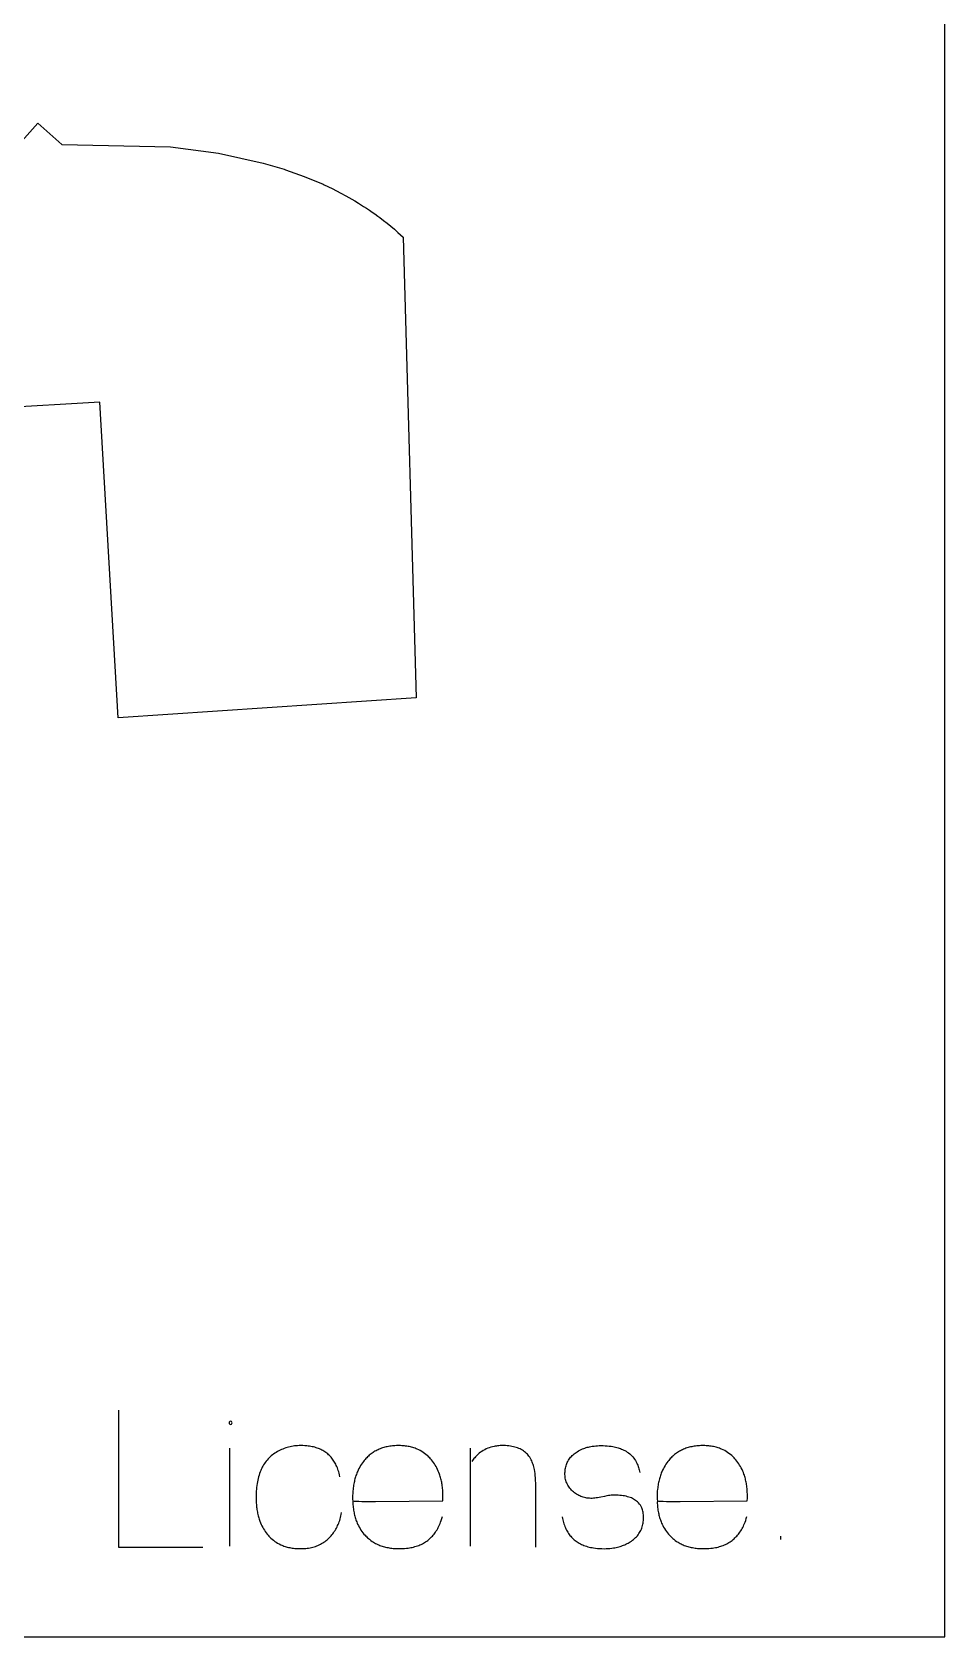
# Model space of a CAD drawing. Extents: x -180 to 180, y -173 to 173.
# Drawn here: x 159.79 to 179.91, y -173 to -137.61 of the extents above; entities that cross this region are included whole.
import ezdxf

# ---------------------------------------------------------------- set-up
doc = ezdxf.new("R2010")
doc.units = 0
doc.header["$MEASUREMENT"] = 0
doc.layers.get('0').update_dxf_attribs({"linetype": 'CONTINUOUS'})

msp = doc.modelspace()

# ---------------------------------------------------------------- linework, layer by layer
for p, q in [((179.908, -173), (179.908, -31.283)), ((159.446, -140.151), (159.916, -139.622)), ((159.916, -139.622), (160.444, -140.092)), ((160.444, -140.092), (162.841, -140.146)), ((162.841, -140.146), (163.903, -140.286)), ((163.903, -140.286), (164.887, -140.503)), ((164.887, -140.503), (165.346, -140.639)), ((165.346, -140.639), (165.377, -140.65)), ((165.377, -140.65), (165.791, -140.798)), ((165.791, -140.798), (166.203, -140.971)), ((166.203, -140.971), (166.229, -140.983)), ((166.229, -140.983), (166.405, -141.066)), ((166.405, -141.066), (166.596, -141.164)), ((166.596, -141.164), (166.705, -141.222)), ((166.705, -141.222), (166.838, -141.298)), ((166.838, -141.298), (166.903, -141.336)), ((166.903, -141.336), (166.985, -141.386)), ((166.985, -141.386), (167.098, -141.457)), ((167.098, -141.457), (167.161, -141.499)), ((167.161, -141.499), (167.229, -141.544)), ((167.229, -141.544), (167.288, -141.584)), ((167.288, -141.584), (167.346, -141.625)), ((167.346, -141.625), (167.411, -141.673)), ((167.411, -141.673), (167.453, -141.704)), ((167.453, -141.704), (167.536, -141.767)), ((167.536, -141.767), (167.617, -141.831)), ((167.617, -141.831), (167.697, -141.896)), ((167.697, -141.896), (167.775, -141.962)), ((167.775, -141.962), (167.853, -142.03)), ((167.853, -142.03), (167.966, -142.133)), ((167.966, -142.133), (168.258, -152.294)), ((161.281, -145.772), (146.938, -146.61)), ((161.69, -152.732), (161.281, -145.772)), ((168.258, -152.294), (161.69, -152.732)), ((161.692, -168), (161.692, -171.018)), ((164.155, -168.246), (164.131, -168.265)), ((164.131, -168.265), (164.131, -168.295)), ((164.131, -168.295), (164.155, -168.314)), ((164.184, -168.253), (164.155, -168.246)), ((164.155, -168.314), (164.184, -168.307)), ((164.198, -168.28), (164.184, -168.253)), ((164.184, -168.307), (164.198, -168.28)), ((165.609, -168.786), (165.576, -168.79)), ((165.643, -168.784), (165.609, -168.786)), ((165.678, -168.782), (165.643, -168.784)), ((165.712, -168.782), (165.678, -168.782)), ((165.757, -168.782), (165.712, -168.782)), ((165.801, -168.785), (165.757, -168.782)), ((165.844, -168.788), (165.801, -168.785)), ((165.875, -168.791), (165.844, -168.788)), ((167.731, -168.788), (167.702, -168.792)), ((167.76, -168.786), (167.731, -168.788)), ((167.789, -168.784), (167.76, -168.786)), ((167.819, -168.783), (167.789, -168.784)), ((167.849, -168.782), (167.819, -168.783)), ((167.879, -168.782), (167.849, -168.782)), ((167.909, -168.783), (167.879, -168.782)), ((167.938, -168.784), (167.909, -168.783)), ((167.966, -168.786), (167.938, -168.784)), ((167.995, -168.788), (167.966, -168.786)), ((168.022, -168.792), (167.995, -168.788)), ((170.051, -168.787), (170.025, -168.791)), ((170.078, -168.785), (170.051, -168.787)), ((170.105, -168.783), (170.078, -168.785)), ((170.132, -168.782), (170.105, -168.783)), ((170.159, -168.782), (170.132, -168.782)), ((170.185, -168.782), (170.159, -168.782)), ((170.224, -168.783), (170.185, -168.782)), ((170.261, -168.786), (170.224, -168.783)), ((170.297, -168.789), (170.261, -168.786)), ((170.332, -168.794), (170.297, -168.789)), ((172.175, -168.791), (172.212, -168.787)), ((172.212, -168.787), (172.251, -168.784)), ((172.251, -168.784), (172.29, -168.782)), ((172.29, -168.782), (172.33, -168.782)), ((172.33, -168.782), (172.377, -168.782)), ((172.377, -168.782), (172.422, -168.784)), ((172.422, -168.784), (172.466, -168.787)), ((172.466, -168.787), (172.509, -168.791)), ((174.44, -168.788), (174.411, -168.792)), ((174.469, -168.786), (174.44, -168.788)), ((174.498, -168.784), (174.469, -168.786)), ((174.528, -168.783), (174.498, -168.784)), ((174.558, -168.782), (174.528, -168.783)), ((174.588, -168.782), (174.558, -168.782)), ((174.618, -168.783), (174.588, -168.782)), ((174.647, -168.784), (174.618, -168.783)), ((174.675, -168.786), (174.647, -168.784)), ((174.704, -168.788), (174.675, -168.786)), ((174.731, -168.792), (174.704, -168.788)), ((164.152, -171), (164.152, -168.839)), ((164.949, -169.125), (164.929, -169.152)), ((164.97, -169.1), (164.949, -169.125)), ((164.991, -169.076), (164.97, -169.1)), ((165.014, -169.052), (164.991, -169.076)), ((165.037, -169.03), (165.014, -169.052)), ((165.061, -169.008), (165.037, -169.03)), ((165.086, -168.988), (165.061, -169.008)), ((165.112, -168.968), (165.086, -168.988)), ((165.139, -168.949), (165.112, -168.968)), ((165.167, -168.932), (165.139, -168.949)), ((165.196, -168.915), (165.167, -168.932)), ((165.226, -168.899), (165.196, -168.915)), ((165.256, -168.884), (165.226, -168.899)), ((165.287, -168.87), (165.256, -168.884)), ((165.317, -168.857), (165.287, -168.87)), ((165.349, -168.845), (165.317, -168.857)), ((165.38, -168.834), (165.349, -168.845)), ((165.412, -168.824), (165.38, -168.834)), ((165.444, -168.815), (165.412, -168.824)), ((165.476, -168.807), (165.444, -168.815)), ((165.509, -168.801), (165.476, -168.807)), ((165.542, -168.795), (165.509, -168.801)), ((165.576, -168.79), (165.542, -168.795)), ((165.906, -168.795), (165.875, -168.791)), ((165.936, -168.8), (165.906, -168.795)), ((165.965, -168.806), (165.936, -168.8)), ((165.994, -168.812), (165.965, -168.806)), ((166.022, -168.82), (165.994, -168.812)), ((166.049, -168.828), (166.022, -168.82)), ((166.076, -168.836), (166.049, -168.828)), ((166.102, -168.846), (166.076, -168.836)), ((166.127, -168.856), (166.102, -168.846)), ((166.152, -168.867), (166.127, -168.856)), ((166.176, -168.879), (166.152, -168.867)), ((166.199, -168.891), (166.176, -168.879)), ((166.222, -168.904), (166.199, -168.891)), ((166.244, -168.918), (166.222, -168.904)), ((166.266, -168.933), (166.244, -168.918)), ((166.286, -168.949), (166.266, -168.933)), ((166.306, -168.965), (166.286, -168.949)), ((166.326, -168.982), (166.306, -168.965)), ((166.345, -169), (166.326, -168.982)), ((166.363, -169.018), (166.345, -169)), ((166.38, -169.037), (166.363, -169.018)), ((166.397, -169.057), (166.38, -169.037)), ((166.413, -169.078), (166.397, -169.057)), ((166.429, -169.1), (166.413, -169.078)), ((166.444, -169.122), (166.429, -169.1)), ((166.458, -169.145), (166.444, -169.122)), ((167.096, -169.129), (167.073, -169.159)), ((167.112, -169.109), (167.096, -169.129)), ((167.129, -169.089), (167.112, -169.109)), ((167.147, -169.069), (167.129, -169.089)), ((167.165, -169.05), (167.147, -169.069)), ((167.184, -169.031), (167.165, -169.05)), ((167.203, -169.013), (167.184, -169.031)), ((167.222, -168.996), (167.203, -169.013)), ((167.242, -168.98), (167.222, -168.996)), ((167.263, -168.964), (167.242, -168.98)), ((167.283, -168.949), (167.263, -168.964)), ((167.305, -168.934), (167.283, -168.949)), ((167.326, -168.92), (167.305, -168.934)), ((167.348, -168.907), (167.326, -168.92)), ((167.371, -168.895), (167.348, -168.907)), ((167.394, -168.883), (167.371, -168.895)), ((167.417, -168.872), (167.394, -168.883)), ((167.441, -168.861), (167.417, -168.872)), ((167.465, -168.851), (167.441, -168.861)), ((167.49, -168.842), (167.465, -168.851)), ((167.515, -168.833), (167.49, -168.842)), ((167.54, -168.825), (167.515, -168.833)), ((167.566, -168.818), (167.54, -168.825)), ((167.593, -168.812), (167.566, -168.818)), ((167.619, -168.806), (167.593, -168.812)), ((167.647, -168.8), (167.619, -168.806)), ((167.674, -168.796), (167.647, -168.8)), ((167.702, -168.792), (167.674, -168.796)), ((168.05, -168.795), (168.022, -168.792)), ((168.077, -168.8), (168.05, -168.795)), ((168.103, -168.805), (168.077, -168.8)), ((168.129, -168.811), (168.103, -168.805)), ((168.155, -168.817), (168.129, -168.811)), ((168.18, -168.824), (168.155, -168.817)), ((168.205, -168.832), (168.18, -168.824)), ((168.23, -168.841), (168.205, -168.832)), ((168.254, -168.85), (168.23, -168.841)), ((168.277, -168.859), (168.254, -168.85)), ((168.312, -168.875), (168.277, -168.859)), ((168.346, -168.892), (168.312, -168.875)), ((168.379, -168.911), (168.346, -168.892)), ((168.41, -168.931), (168.379, -168.911)), ((168.441, -168.953), (168.41, -168.931)), ((168.471, -168.975), (168.441, -168.953)), ((168.5, -169), (168.471, -168.975)), ((168.519, -169.017), (168.5, -169)), ((168.537, -169.035), (168.519, -169.017)), ((168.555, -169.053), (168.537, -169.035)), ((168.573, -169.072), (168.555, -169.053)), ((168.59, -169.092), (168.573, -169.072)), ((168.614, -169.122), (168.59, -169.092)), ((168.636, -169.151), (168.614, -169.122)), ((169.455, -171), (169.454, -168.839)), ((169.497, -169.109), (169.481, -169.131)), ((169.512, -169.088), (169.497, -169.109)), ((169.529, -169.068), (169.512, -169.088)), ((169.545, -169.048), (169.529, -169.068)), ((169.563, -169.029), (169.545, -169.048)), ((169.589, -169.002), (169.563, -169.029)), ((169.616, -168.976), (169.589, -169.002)), ((169.644, -168.952), (169.616, -168.976)), ((169.673, -168.93), (169.644, -168.952)), ((169.703, -168.909), (169.673, -168.93)), ((169.734, -168.89), (169.703, -168.909)), ((169.766, -168.872), (169.734, -168.89)), ((169.798, -168.856), (169.766, -168.872)), ((169.832, -168.841), (169.798, -168.856)), ((169.866, -168.828), (169.832, -168.841)), ((169.902, -168.817), (169.866, -168.828)), ((169.938, -168.807), (169.902, -168.817)), ((169.975, -168.799), (169.938, -168.807)), ((170, -168.794), (169.975, -168.799)), ((170.025, -168.791), (170, -168.794)), ((170.365, -168.799), (170.332, -168.794)), ((170.398, -168.806), (170.365, -168.799)), ((170.43, -168.813), (170.398, -168.806)), ((170.46, -168.822), (170.43, -168.813)), ((170.49, -168.832), (170.46, -168.822)), ((170.518, -168.843), (170.49, -168.832)), ((170.545, -168.855), (170.518, -168.843)), ((170.571, -168.868), (170.545, -168.855)), ((170.6, -168.885), (170.571, -168.868)), ((170.624, -168.9), (170.6, -168.885)), ((170.646, -168.917), (170.624, -168.9)), ((170.668, -168.934), (170.646, -168.917)), ((170.688, -168.953), (170.668, -168.934)), ((170.707, -168.973), (170.688, -168.953)), ((170.725, -168.994), (170.707, -168.973)), ((170.742, -169.016), (170.725, -168.994)), ((170.759, -169.04), (170.742, -169.016)), ((170.776, -169.067), (170.759, -169.04)), ((170.791, -169.096), (170.776, -169.067)), ((170.802, -169.12), (170.791, -169.096)), ((170.812, -169.144), (170.802, -169.12)), ((171.587, -169.153), (171.598, -169.13)), ((171.598, -169.13), (171.615, -169.101)), ((171.615, -169.101), (171.629, -169.08)), ((171.629, -169.08), (171.644, -169.059)), ((171.644, -169.059), (171.66, -169.039)), ((171.66, -169.039), (171.678, -169.019)), ((171.678, -169.019), (171.696, -169.001)), ((171.696, -169.001), (171.715, -168.982)), ((171.715, -168.982), (171.736, -168.965)), ((171.736, -168.965), (171.758, -168.948)), ((171.758, -168.948), (171.781, -168.931)), ((171.781, -168.931), (171.802, -168.917)), ((171.802, -168.917), (171.83, -168.9)), ((171.83, -168.9), (171.859, -168.885)), ((171.859, -168.885), (171.889, -168.87)), ((171.889, -168.87), (171.92, -168.856)), ((171.92, -168.856), (171.951, -168.844)), ((171.951, -168.844), (171.975, -168.835)), ((171.975, -168.835), (171.999, -168.827)), ((171.999, -168.827), (172.024, -168.82)), ((172.024, -168.82), (172.05, -168.814)), ((172.05, -168.814), (172.076, -168.808)), ((172.076, -168.808), (172.102, -168.802)), ((172.102, -168.802), (172.138, -168.796)), ((172.138, -168.796), (172.175, -168.791)), ((172.509, -168.791), (172.55, -168.797)), ((172.55, -168.797), (172.591, -168.803)), ((172.591, -168.803), (172.62, -168.809)), ((172.62, -168.809), (172.649, -168.815)), ((172.649, -168.815), (172.676, -168.822)), ((172.676, -168.822), (172.704, -168.83)), ((172.704, -168.83), (172.73, -168.838)), ((172.73, -168.838), (172.756, -168.848)), ((172.756, -168.848), (172.781, -168.857)), ((172.781, -168.857), (172.805, -168.868)), ((172.805, -168.868), (172.829, -168.879)), ((172.829, -168.879), (172.852, -168.89)), ((172.852, -168.89), (172.881, -168.907)), ((172.881, -168.907), (172.909, -168.925)), ((172.909, -168.925), (172.936, -168.944)), ((172.936, -168.944), (172.961, -168.964)), ((172.961, -168.964), (172.985, -168.986)), ((172.985, -168.986), (173.008, -169.008)), ((173.008, -169.008), (173.03, -169.032)), ((173.03, -169.032), (173.05, -169.057)), ((173.05, -169.057), (173.069, -169.084)), ((173.069, -169.084), (173.087, -169.111)), ((173.087, -169.111), (173.104, -169.14)), ((173.104, -169.14), (173.119, -169.169)), ((173.805, -169.129), (173.783, -169.159)), ((173.821, -169.109), (173.805, -169.129)), ((173.838, -169.089), (173.821, -169.109)), ((173.856, -169.069), (173.838, -169.089)), ((173.874, -169.05), (173.856, -169.069)), ((173.893, -169.031), (173.874, -169.05)), ((173.912, -169.013), (173.893, -169.031)), ((173.932, -168.996), (173.912, -169.013)), ((173.951, -168.98), (173.932, -168.996)), ((173.972, -168.964), (173.951, -168.98)), ((173.993, -168.949), (173.972, -168.964)), ((174.014, -168.934), (173.993, -168.949)), ((174.035, -168.92), (174.014, -168.934)), ((174.057, -168.907), (174.035, -168.92)), ((174.08, -168.895), (174.057, -168.907)), ((174.103, -168.883), (174.08, -168.895)), ((174.126, -168.872), (174.103, -168.883)), ((174.15, -168.861), (174.126, -168.872)), ((174.174, -168.851), (174.15, -168.861)), ((174.199, -168.842), (174.174, -168.851)), ((174.224, -168.833), (174.199, -168.842)), ((174.249, -168.825), (174.224, -168.833)), ((174.275, -168.818), (174.249, -168.825)), ((174.302, -168.812), (174.275, -168.818)), ((174.328, -168.806), (174.302, -168.812)), ((174.356, -168.8), (174.328, -168.806)), ((174.383, -168.796), (174.356, -168.8)), ((174.411, -168.792), (174.383, -168.796)), ((174.759, -168.795), (174.731, -168.792)), ((174.786, -168.8), (174.759, -168.795)), ((174.812, -168.805), (174.786, -168.8)), ((174.838, -168.811), (174.812, -168.805)), ((174.864, -168.817), (174.838, -168.811)), ((174.889, -168.824), (174.864, -168.817)), ((174.914, -168.832), (174.889, -168.824)), ((174.939, -168.841), (174.914, -168.832)), ((174.963, -168.85), (174.939, -168.841)), ((174.986, -168.859), (174.963, -168.85)), ((175.021, -168.875), (174.986, -168.859)), ((175.055, -168.892), (175.021, -168.875)), ((175.088, -168.911), (175.055, -168.892)), ((175.119, -168.931), (175.088, -168.911)), ((175.15, -168.953), (175.119, -168.931)), ((175.18, -168.975), (175.15, -168.953)), ((175.209, -169), (175.18, -168.975)), ((175.228, -169.017), (175.209, -169)), ((175.247, -169.035), (175.228, -169.017)), ((175.265, -169.053), (175.247, -169.035)), ((175.282, -169.072), (175.265, -169.053)), ((175.299, -169.092), (175.282, -169.072)), ((175.323, -169.122), (175.299, -169.092)), ((175.345, -169.151), (175.323, -169.122)), ((164.783, -169.468), (164.774, -169.505)), ((164.794, -169.432), (164.783, -169.468)), ((164.805, -169.397), (164.794, -169.432)), ((164.818, -169.363), (164.805, -169.397)), ((164.831, -169.33), (164.818, -169.363)), ((164.841, -169.306), (164.831, -169.33)), ((164.852, -169.282), (164.841, -169.306)), ((164.864, -169.259), (164.852, -169.282)), ((164.876, -169.236), (164.864, -169.259)), ((164.893, -169.207), (164.876, -169.236)), ((164.911, -169.179), (164.893, -169.207)), ((164.929, -169.152), (164.911, -169.179)), ((166.471, -169.169), (166.458, -169.145)), ((166.484, -169.193), (166.471, -169.169)), ((166.496, -169.219), (166.484, -169.193)), ((166.508, -169.245), (166.496, -169.219)), ((166.519, -169.272), (166.508, -169.245)), ((166.529, -169.299), (166.519, -169.272)), ((166.539, -169.328), (166.529, -169.299)), ((166.548, -169.357), (166.539, -169.328)), ((166.556, -169.387), (166.548, -169.357)), ((166.566, -169.428), (166.556, -169.387)), ((166.575, -169.47), (166.566, -169.428)), ((166.913, -169.492), (166.906, -169.518)), ((166.921, -169.467), (166.913, -169.492)), ((166.929, -169.442), (166.921, -169.467)), ((166.938, -169.417), (166.929, -169.442)), ((166.947, -169.393), (166.938, -169.417)), ((166.957, -169.368), (166.947, -169.393)), ((166.967, -169.345), (166.957, -169.368)), ((166.978, -169.322), (166.967, -169.345)), ((166.995, -169.287), (166.978, -169.322)), ((167.013, -169.254), (166.995, -169.287)), ((167.032, -169.222), (167.013, -169.254)), ((167.052, -169.19), (167.032, -169.222)), ((167.073, -169.159), (167.052, -169.19)), ((168.657, -169.181), (168.636, -169.151)), ((168.676, -169.211), (168.657, -169.181)), ((168.695, -169.243), (168.676, -169.211)), ((168.712, -169.275), (168.695, -169.243)), ((168.728, -169.308), (168.712, -169.275)), ((168.744, -169.342), (168.728, -169.308)), ((168.758, -169.377), (168.744, -169.342)), ((168.771, -169.412), (168.758, -169.377)), ((168.779, -169.436), (168.771, -169.412)), ((168.787, -169.461), (168.779, -169.436)), ((168.794, -169.486), (168.787, -169.461)), ((168.801, -169.511), (168.794, -169.486)), ((170.822, -169.169), (170.812, -169.144)), ((170.831, -169.195), (170.822, -169.169)), ((170.839, -169.223), (170.831, -169.195)), ((170.847, -169.251), (170.839, -169.223)), ((170.854, -169.28), (170.847, -169.251)), ((170.861, -169.311), (170.854, -169.28)), ((170.868, -169.353), (170.861, -169.311)), ((170.875, -169.397), (170.868, -169.353)), ((170.88, -169.443), (170.875, -169.397)), ((170.885, -169.491), (170.88, -169.443)), ((170.888, -169.541), (170.885, -169.491)), ((171.535, -169.385), (171.536, -169.357)), ((171.535, -169.419), (171.535, -169.385)), ((171.536, -169.447), (171.535, -169.419)), ((171.536, -169.357), (171.538, -169.329)), ((171.539, -169.474), (171.536, -169.447)), ((171.538, -169.329), (171.542, -169.302)), ((171.543, -169.501), (171.539, -169.474)), ((171.542, -169.302), (171.547, -169.276)), ((171.547, -169.276), (171.552, -169.25)), ((171.552, -169.25), (171.559, -169.225)), ((171.559, -169.225), (171.567, -169.2)), ((171.567, -169.2), (171.576, -169.176)), ((171.576, -169.176), (171.587, -169.153)), ((173.119, -169.169), (173.129, -169.192)), ((173.129, -169.192), (173.139, -169.216)), ((173.139, -169.216), (173.148, -169.241)), ((173.148, -169.241), (173.157, -169.266)), ((173.157, -169.266), (173.164, -169.292)), ((173.164, -169.292), (173.171, -169.318)), ((173.171, -169.318), (173.178, -169.345)), ((173.178, -169.345), (173.183, -169.373)), ((173.623, -169.492), (173.615, -169.518)), ((173.63, -169.467), (173.623, -169.492)), ((173.639, -169.442), (173.63, -169.467)), ((173.647, -169.417), (173.639, -169.442)), ((173.657, -169.393), (173.647, -169.417)), ((173.666, -169.368), (173.657, -169.393)), ((173.676, -169.345), (173.666, -169.368)), ((173.687, -169.322), (173.676, -169.345)), ((173.704, -169.287), (173.687, -169.322)), ((173.722, -169.254), (173.704, -169.287)), ((173.741, -169.222), (173.722, -169.254)), ((173.761, -169.19), (173.741, -169.222)), ((173.783, -169.159), (173.761, -169.19)), ((175.366, -169.181), (175.345, -169.151)), ((175.385, -169.211), (175.366, -169.181)), ((175.404, -169.243), (175.385, -169.211)), ((175.421, -169.275), (175.404, -169.243)), ((175.437, -169.308), (175.421, -169.275)), ((175.453, -169.342), (175.437, -169.308)), ((175.467, -169.377), (175.453, -169.342)), ((175.48, -169.412), (175.467, -169.377)), ((175.488, -169.436), (175.48, -169.412)), ((175.496, -169.461), (175.488, -169.436)), ((175.503, -169.486), (175.496, -169.461)), ((175.51, -169.511), (175.503, -169.486)), ((164.73, -169.834), (164.728, -169.88)), ((164.732, -169.79), (164.73, -169.834)), ((164.735, -169.746), (164.732, -169.79)), ((164.739, -169.704), (164.735, -169.746)), ((164.744, -169.662), (164.739, -169.704)), ((164.75, -169.621), (164.744, -169.662)), ((164.757, -169.581), (164.75, -169.621)), ((164.765, -169.543), (164.757, -169.581)), ((164.774, -169.505), (164.765, -169.543)), ((166.857, -169.844), (166.856, -169.874)), ((166.859, -169.813), (166.857, -169.844)), ((166.861, -169.783), (166.859, -169.813)), ((166.865, -169.739), (166.861, -169.783)), ((166.869, -169.71), (166.865, -169.739)), ((166.873, -169.682), (166.869, -169.71)), ((166.877, -169.654), (166.873, -169.682)), ((166.882, -169.626), (166.877, -169.654)), ((166.887, -169.598), (166.882, -169.626)), ((166.893, -169.571), (166.887, -169.598)), ((166.899, -169.545), (166.893, -169.571)), ((166.906, -169.518), (166.899, -169.545)), ((168.807, -169.537), (168.801, -169.511)), ((168.813, -169.563), (168.807, -169.537)), ((168.819, -169.589), (168.813, -169.563)), ((168.824, -169.616), (168.819, -169.589)), ((168.828, -169.643), (168.824, -169.616)), ((168.832, -169.67), (168.828, -169.643)), ((168.835, -169.698), (168.832, -169.67)), ((168.839, -169.726), (168.835, -169.698)), ((168.841, -169.755), (168.839, -169.726)), ((168.843, -169.784), (168.841, -169.755)), ((168.845, -169.813), (168.843, -169.784)), ((168.846, -169.842), (168.845, -169.813)), ((168.847, -169.872), (168.846, -169.842)), ((170.889, -169.567), (170.888, -169.541)), ((170.89, -169.593), (170.889, -169.567)), ((170.891, -169.619), (170.89, -169.593)), ((170.891, -169.646), (170.891, -169.619)), ((170.892, -171.018), (170.891, -169.646)), ((171.549, -169.528), (171.543, -169.501)), ((171.556, -169.554), (171.549, -169.528)), ((171.564, -169.579), (171.556, -169.554)), ((171.574, -169.604), (171.564, -169.579)), ((171.585, -169.628), (171.574, -169.604)), ((171.598, -169.652), (171.585, -169.628)), ((171.612, -169.675), (171.598, -169.652)), ((171.627, -169.698), (171.612, -169.675)), ((171.644, -169.72), (171.627, -169.698)), ((171.662, -169.742), (171.644, -169.72)), ((171.681, -169.762), (171.662, -169.742)), ((171.702, -169.783), (171.681, -169.762)), ((171.724, -169.802), (171.702, -169.783)), ((171.746, -169.82), (171.724, -169.802)), ((171.768, -169.837), (171.746, -169.82)), ((171.791, -169.852), (171.768, -169.837)), ((173.566, -169.844), (173.565, -169.874)), ((173.568, -169.813), (173.566, -169.844)), ((173.57, -169.783), (173.568, -169.813)), ((173.575, -169.739), (173.57, -169.783)), ((173.578, -169.71), (173.575, -169.739)), ((173.582, -169.682), (173.578, -169.71)), ((173.586, -169.654), (173.582, -169.682)), ((173.591, -169.626), (173.586, -169.654)), ((173.596, -169.598), (173.591, -169.626)), ((173.602, -169.571), (173.596, -169.598)), ((173.609, -169.545), (173.602, -169.571)), ((173.615, -169.518), (173.609, -169.545)), ((175.516, -169.537), (175.51, -169.511)), ((175.522, -169.563), (175.516, -169.537)), ((175.528, -169.589), (175.522, -169.563)), ((175.533, -169.616), (175.528, -169.589)), ((175.537, -169.643), (175.533, -169.616)), ((175.541, -169.67), (175.537, -169.643)), ((175.545, -169.698), (175.541, -169.67)), ((175.548, -169.726), (175.545, -169.698)), ((175.55, -169.755), (175.548, -169.726)), ((175.552, -169.784), (175.55, -169.755)), ((175.554, -169.813), (175.552, -169.784)), ((175.555, -169.842), (175.554, -169.813)), ((175.556, -169.872), (175.555, -169.842)), ((164.728, -169.88), (164.728, -169.926)), ((164.728, -169.926), (164.728, -169.958)), ((164.728, -169.958), (164.729, -169.988)), ((164.729, -169.988), (164.73, -170.019)), ((164.73, -170.019), (164.732, -170.049)), ((164.732, -170.049), (164.734, -170.078)), ((164.734, -170.078), (164.736, -170.107)), ((164.736, -170.107), (164.739, -170.136)), ((164.739, -170.136), (164.743, -170.165)), ((164.743, -170.165), (164.747, -170.193)), ((164.747, -170.193), (164.751, -170.22)), ((166.856, -169.874), (166.855, -169.905)), ((166.855, -169.905), (166.855, -169.937)), ((166.855, -169.937), (166.855, -169.968)), ((166.855, -169.968), (166.861, -170)), ((166.861, -170), (166.857, -170.03)), ((166.857, -170.03), (166.859, -170.06)), ((166.859, -170.06), (166.862, -170.09)), ((166.861, -170), (166.887, -170.005)), ((166.862, -170.09), (166.864, -170.12)), ((166.864, -170.12), (166.868, -170.149)), ((166.868, -170.149), (166.871, -170.177)), ((166.871, -170.177), (166.876, -170.206)), ((166.887, -170.005), (166.913, -170.007)), ((166.913, -170.007), (166.989, -170.01)), ((166.989, -170.01), (167.06, -170.011)), ((167.06, -170.011), (167.362, -170.013)), ((167.362, -170.013), (168.845, -170)), ((168.845, -170), (168.846, -169.943)), ((168.846, -169.943), (168.847, -169.903)), ((168.847, -169.903), (168.847, -169.872)), ((171.815, -169.867), (171.791, -169.852)), ((171.838, -169.88), (171.815, -169.867)), ((171.863, -169.892), (171.838, -169.88)), ((171.888, -169.902), (171.863, -169.892)), ((171.913, -169.912), (171.888, -169.902)), ((171.939, -169.92), (171.913, -169.912)), ((171.965, -169.927), (171.939, -169.92)), ((171.992, -169.933), (171.965, -169.927)), ((172.019, -169.938), (171.992, -169.933)), ((172.047, -169.942), (172.019, -169.938)), ((172.075, -169.944), (172.047, -169.942)), ((172.104, -169.945), (172.075, -169.944)), ((172.135, -169.945), (172.104, -169.945)), ((172.166, -169.943), (172.135, -169.945)), ((172.193, -169.94), (172.166, -169.943)), ((172.223, -169.936), (172.193, -169.94)), ((172.255, -169.931), (172.223, -169.936)), ((172.289, -169.925), (172.255, -169.931)), ((172.326, -169.918), (172.289, -169.925)), ((172.405, -169.901), (172.326, -169.918)), ((172.459, -169.89), (172.405, -169.901)), ((172.492, -169.884), (172.459, -169.89)), ((172.523, -169.88), (172.492, -169.884)), ((172.551, -169.876), (172.523, -169.88)), ((172.577, -169.874), (172.551, -169.876)), ((172.605, -169.873), (172.577, -169.874)), ((172.631, -169.873), (172.605, -169.873)), ((172.671, -169.874), (172.631, -169.873)), ((172.709, -169.876), (172.671, -169.874)), ((172.747, -169.879), (172.709, -169.876)), ((172.782, -169.883), (172.747, -169.879)), ((172.817, -169.887), (172.782, -169.883)), ((172.85, -169.893), (172.817, -169.887)), ((172.883, -169.9), (172.85, -169.893)), ((172.913, -169.908), (172.883, -169.9)), ((172.943, -169.916), (172.913, -169.908)), ((172.971, -169.926), (172.943, -169.916)), ((172.998, -169.937), (172.971, -169.926)), ((173.024, -169.948), (172.998, -169.937)), ((173.048, -169.961), (173.024, -169.948)), ((173.071, -169.974), (173.048, -169.961)), ((173.093, -169.989), (173.071, -169.974)), ((173.114, -170.004), (173.093, -169.989)), ((173.137, -170.025), (173.114, -170.004)), ((173.159, -170.047), (173.137, -170.025)), ((173.179, -170.071), (173.159, -170.047)), ((173.197, -170.096), (173.179, -170.071)), ((173.213, -170.123), (173.197, -170.096)), ((173.227, -170.151), (173.213, -170.123)), ((173.236, -170.175), (173.227, -170.151)), ((173.245, -170.199), (173.236, -170.175)), ((173.252, -170.225), (173.245, -170.199)), ((173.565, -169.905), (173.564, -169.937)), ((173.564, -169.937), (173.565, -169.968)), ((173.565, -169.874), (173.565, -169.905)), ((173.565, -169.968), (173.571, -170)), ((173.571, -170), (173.567, -170.03)), ((173.567, -170.03), (173.568, -170.06)), ((173.568, -170.06), (173.571, -170.09)), ((173.571, -170), (173.596, -170.005)), ((173.571, -170.09), (173.573, -170.12)), ((173.573, -170.12), (173.577, -170.149)), ((173.577, -170.149), (173.58, -170.177)), ((173.58, -170.177), (173.585, -170.206)), ((173.596, -170.005), (173.622, -170.007)), ((173.622, -170.007), (173.698, -170.01)), ((173.698, -170.01), (173.769, -170.011)), ((173.769, -170.011), (174.072, -170.013)), ((174.072, -170.013), (175.554, -170)), ((175.554, -170), (175.556, -169.943)), ((175.556, -169.903), (175.556, -169.872)), ((175.556, -169.943), (175.556, -169.903)), ((164.751, -170.22), (164.756, -170.247)), ((164.756, -170.247), (164.761, -170.274)), ((164.761, -170.274), (164.767, -170.301)), ((164.767, -170.301), (164.774, -170.327)), ((164.774, -170.327), (164.78, -170.352)), ((164.78, -170.352), (164.787, -170.377)), ((164.787, -170.377), (164.795, -170.402)), ((164.795, -170.402), (164.803, -170.427)), ((164.803, -170.427), (164.812, -170.451)), ((164.812, -170.451), (164.826, -170.486)), ((164.826, -170.486), (164.84, -170.52)), ((164.84, -170.52), (164.856, -170.554)), ((164.856, -170.554), (164.873, -170.587)), ((166.512, -170.575), (166.525, -170.547)), ((166.525, -170.547), (166.538, -170.519)), ((166.538, -170.519), (166.549, -170.49)), ((166.549, -170.49), (166.56, -170.46)), ((166.56, -170.46), (166.57, -170.43)), ((166.57, -170.43), (166.579, -170.399)), ((166.579, -170.399), (166.587, -170.367)), ((166.587, -170.367), (166.595, -170.334)), ((166.595, -170.334), (166.602, -170.301)), ((166.602, -170.301), (166.609, -170.256)), ((166.876, -170.206), (166.88, -170.233)), ((166.88, -170.233), (166.886, -170.261)), ((166.886, -170.261), (166.892, -170.288)), ((166.892, -170.288), (166.898, -170.314)), ((166.898, -170.314), (166.905, -170.341)), ((166.905, -170.341), (166.912, -170.366)), ((166.912, -170.366), (166.92, -170.392)), ((166.92, -170.392), (166.928, -170.417)), ((166.928, -170.417), (166.937, -170.441)), ((166.937, -170.441), (166.946, -170.465)), ((166.946, -170.465), (166.956, -170.489)), ((166.956, -170.489), (166.966, -170.512)), ((166.966, -170.512), (166.983, -170.546)), ((166.983, -170.546), (167, -170.58)), ((168.744, -170.585), (168.757, -170.558)), ((168.757, -170.558), (168.77, -170.53)), ((168.77, -170.53), (168.783, -170.501)), ((168.783, -170.501), (168.794, -170.471)), ((168.794, -170.471), (168.809, -170.43)), ((168.809, -170.43), (168.822, -170.388)), ((168.822, -170.388), (168.835, -170.344)), ((171.473, -170.356), (171.48, -170.389)), ((171.48, -170.389), (171.487, -170.42)), ((171.487, -170.42), (171.494, -170.451)), ((171.494, -170.451), (171.503, -170.481)), ((171.503, -170.481), (171.512, -170.51)), ((171.512, -170.51), (171.522, -170.539)), ((171.522, -170.539), (171.532, -170.567)), ((173.238, -170.573), (173.246, -170.545)), ((173.246, -170.545), (173.252, -170.517)), ((173.257, -170.252), (173.252, -170.225)), ((173.252, -170.517), (173.258, -170.489)), ((173.262, -170.279), (173.257, -170.252)), ((173.258, -170.489), (173.262, -170.46)), ((173.265, -170.308), (173.262, -170.279)), ((173.262, -170.46), (173.265, -170.43)), ((173.267, -170.337), (173.265, -170.308)), ((173.265, -170.43), (173.267, -170.399)), ((173.268, -170.368), (173.267, -170.337)), ((173.267, -170.399), (173.268, -170.368)), ((173.585, -170.206), (173.59, -170.233)), ((173.59, -170.233), (173.595, -170.261)), ((173.595, -170.261), (173.601, -170.288)), ((173.601, -170.288), (173.607, -170.314)), ((173.607, -170.314), (173.614, -170.341)), ((173.614, -170.341), (173.621, -170.366)), ((173.621, -170.366), (173.629, -170.392)), ((173.629, -170.392), (173.637, -170.417)), ((173.637, -170.417), (173.646, -170.441)), ((173.646, -170.441), (173.655, -170.465)), ((173.655, -170.465), (173.665, -170.489)), ((173.665, -170.489), (173.676, -170.512)), ((173.676, -170.512), (173.692, -170.546)), ((173.692, -170.546), (173.71, -170.58)), ((175.453, -170.585), (175.466, -170.558)), ((175.466, -170.558), (175.479, -170.53)), ((175.479, -170.53), (175.492, -170.501)), ((175.492, -170.501), (175.503, -170.471)), ((175.503, -170.471), (175.518, -170.43)), ((175.518, -170.43), (175.531, -170.388)), ((175.531, -170.388), (175.544, -170.344)), ((164.873, -170.587), (164.891, -170.618)), ((164.891, -170.618), (164.91, -170.649)), ((164.91, -170.649), (164.93, -170.679)), ((164.93, -170.679), (164.951, -170.708)), ((164.951, -170.708), (164.974, -170.737)), ((164.974, -170.737), (164.991, -170.757)), ((164.991, -170.757), (165.008, -170.776)), ((165.008, -170.776), (165.025, -170.795)), ((165.025, -170.795), (165.052, -170.821)), ((165.052, -170.821), (165.08, -170.847)), ((165.08, -170.847), (165.109, -170.87)), ((165.109, -170.87), (165.139, -170.893)), ((165.139, -170.893), (165.17, -170.913)), ((166.197, -170.926), (166.222, -170.91)), ((166.222, -170.91), (166.247, -170.893)), ((166.247, -170.893), (166.27, -170.875)), ((166.27, -170.875), (166.294, -170.856)), ((166.294, -170.856), (166.317, -170.836)), ((166.317, -170.836), (166.338, -170.815)), ((166.338, -170.815), (166.359, -170.794)), ((166.359, -170.794), (166.379, -170.773)), ((166.379, -170.773), (166.399, -170.75)), ((166.399, -170.75), (166.417, -170.727)), ((166.417, -170.727), (166.435, -170.704)), ((166.435, -170.704), (166.452, -170.679)), ((166.452, -170.679), (166.468, -170.654)), ((166.468, -170.654), (166.484, -170.628)), ((166.484, -170.628), (166.499, -170.602)), ((166.499, -170.602), (166.512, -170.575)), ((167, -170.58), (167.019, -170.612)), ((167.019, -170.612), (167.039, -170.643)), ((167.039, -170.643), (167.06, -170.674)), ((167.06, -170.674), (167.082, -170.703)), ((167.082, -170.703), (167.105, -170.732)), ((167.105, -170.732), (167.131, -170.76)), ((167.131, -170.76), (167.149, -170.779)), ((167.149, -170.779), (167.167, -170.797)), ((167.167, -170.797), (167.186, -170.815)), ((167.186, -170.815), (167.205, -170.831)), ((167.205, -170.831), (167.224, -170.848)), ((167.224, -170.848), (167.254, -170.871)), ((167.254, -170.871), (167.286, -170.893)), ((167.286, -170.893), (167.318, -170.913)), ((168.441, -170.919), (168.465, -170.904)), ((168.465, -170.904), (168.488, -170.888)), ((168.488, -170.888), (168.51, -170.871)), ((168.51, -170.871), (168.532, -170.854)), ((168.532, -170.854), (168.553, -170.836)), ((168.553, -170.836), (168.573, -170.817)), ((168.573, -170.817), (168.593, -170.797)), ((168.593, -170.797), (168.612, -170.777)), ((168.612, -170.777), (168.631, -170.756)), ((168.631, -170.756), (168.649, -170.734)), ((168.649, -170.734), (168.666, -170.711)), ((168.666, -170.711), (168.683, -170.687)), ((168.683, -170.687), (168.699, -170.663)), ((168.699, -170.663), (168.715, -170.638)), ((168.715, -170.638), (168.73, -170.612)), ((168.73, -170.612), (168.744, -170.585)), ((171.532, -170.567), (171.544, -170.594)), ((171.544, -170.594), (171.556, -170.62)), ((171.556, -170.62), (171.569, -170.645)), ((171.569, -170.645), (171.582, -170.67)), ((171.582, -170.67), (171.597, -170.694)), ((171.597, -170.694), (171.612, -170.717)), ((171.612, -170.717), (171.628, -170.739)), ((171.628, -170.739), (171.644, -170.761)), ((171.644, -170.761), (171.661, -170.782)), ((171.661, -170.782), (171.68, -170.802)), ((171.68, -170.802), (171.698, -170.821)), ((171.698, -170.821), (171.718, -170.84)), ((171.718, -170.84), (171.738, -170.857)), ((171.738, -170.857), (171.759, -170.874)), ((171.759, -170.874), (171.781, -170.891)), ((171.781, -170.891), (171.803, -170.906)), ((171.803, -170.906), (171.827, -170.921)), ((172.951, -170.917), (172.974, -170.903)), ((172.974, -170.903), (172.998, -170.887)), ((172.998, -170.887), (173.023, -170.869)), ((173.023, -170.869), (173.047, -170.85)), ((173.047, -170.85), (173.069, -170.83)), ((173.069, -170.83), (173.091, -170.81)), ((173.091, -170.81), (173.111, -170.79)), ((173.111, -170.79), (173.13, -170.768)), ((173.13, -170.768), (173.148, -170.746)), ((173.148, -170.746), (173.164, -170.723)), ((173.164, -170.723), (173.18, -170.7)), ((173.18, -170.7), (173.194, -170.676)), ((173.194, -170.676), (173.206, -170.651)), ((173.206, -170.651), (173.218, -170.626)), ((173.218, -170.626), (173.229, -170.6)), ((173.229, -170.6), (173.238, -170.573)), ((173.71, -170.58), (173.728, -170.612)), ((173.728, -170.612), (173.748, -170.643)), ((173.748, -170.643), (173.769, -170.674)), ((173.769, -170.674), (173.791, -170.703)), ((173.791, -170.703), (173.815, -170.732)), ((173.815, -170.732), (173.84, -170.76)), ((173.84, -170.76), (173.858, -170.779)), ((173.858, -170.779), (173.876, -170.797)), ((173.876, -170.797), (173.895, -170.815)), ((173.895, -170.815), (173.914, -170.831)), ((173.914, -170.831), (173.933, -170.848)), ((173.933, -170.848), (173.964, -170.871)), ((173.964, -170.871), (173.995, -170.893)), ((173.995, -170.893), (174.027, -170.913)), ((175.15, -170.919), (175.174, -170.904)), ((175.174, -170.904), (175.197, -170.888)), ((175.197, -170.888), (175.219, -170.871)), ((175.219, -170.871), (175.241, -170.854)), ((175.241, -170.854), (175.262, -170.836)), ((175.262, -170.836), (175.282, -170.817)), ((175.282, -170.817), (175.302, -170.797)), ((175.302, -170.797), (175.322, -170.777)), ((175.322, -170.777), (175.34, -170.756)), ((175.34, -170.756), (175.358, -170.734)), ((175.358, -170.734), (175.375, -170.711)), ((175.375, -170.711), (175.392, -170.687)), ((175.392, -170.687), (175.408, -170.663)), ((175.408, -170.663), (175.424, -170.638)), ((175.424, -170.638), (175.439, -170.612)), ((175.439, -170.612), (175.453, -170.585)), ((176.292, -170.855), (176.294, -170.782)), ((161.692, -171.018), (163.555, -171.018)), ((165.17, -170.913), (165.203, -170.933)), ((165.203, -170.933), (165.236, -170.951)), ((165.236, -170.951), (165.27, -170.967)), ((165.27, -170.967), (165.293, -170.978)), ((165.293, -170.978), (165.317, -170.987)), ((165.317, -170.987), (165.341, -170.996)), ((165.341, -170.996), (165.365, -171.005)), ((165.365, -171.005), (165.39, -171.012)), ((165.39, -171.012), (165.416, -171.019)), ((165.416, -171.019), (165.442, -171.026)), ((165.442, -171.026), (165.468, -171.031)), ((165.468, -171.031), (165.495, -171.037)), ((165.495, -171.037), (165.522, -171.041)), ((165.522, -171.041), (165.55, -171.045)), ((165.55, -171.045), (165.578, -171.048)), ((165.578, -171.048), (165.607, -171.051)), ((165.607, -171.051), (165.636, -171.053)), ((165.636, -171.053), (165.665, -171.054)), ((165.665, -171.054), (165.695, -171.054)), ((165.695, -171.054), (165.722, -171.054)), ((165.722, -171.054), (165.756, -171.054)), ((165.756, -171.054), (165.789, -171.052)), ((165.789, -171.052), (165.822, -171.049)), ((165.822, -171.049), (165.854, -171.046)), ((165.854, -171.046), (165.886, -171.041)), ((165.886, -171.041), (165.917, -171.035)), ((165.917, -171.035), (165.947, -171.029)), ((165.947, -171.029), (165.977, -171.021)), ((165.977, -171.021), (166.007, -171.013)), ((166.007, -171.013), (166.035, -171.003)), ((166.035, -171.003), (166.064, -170.993)), ((166.064, -170.993), (166.092, -170.981)), ((166.092, -170.981), (166.119, -170.969)), ((166.119, -170.969), (166.145, -170.956)), ((166.145, -170.956), (166.172, -170.941)), ((166.172, -170.941), (166.197, -170.926)), ((167.318, -170.913), (167.34, -170.926)), ((167.34, -170.926), (167.362, -170.938)), ((167.362, -170.938), (167.385, -170.95)), ((167.385, -170.95), (167.408, -170.961)), ((167.408, -170.961), (167.432, -170.971)), ((167.432, -170.971), (167.456, -170.981)), ((167.456, -170.981), (167.48, -170.99)), ((167.48, -170.99), (167.505, -170.999)), ((167.505, -170.999), (167.531, -171.007)), ((167.531, -171.007), (167.556, -171.014)), ((167.556, -171.014), (167.583, -171.021)), ((167.583, -171.021), (167.609, -171.027)), ((167.609, -171.027), (167.637, -171.032)), ((167.637, -171.032), (167.664, -171.037)), ((167.664, -171.037), (167.692, -171.042)), ((167.692, -171.042), (167.721, -171.045)), ((167.721, -171.045), (167.749, -171.048)), ((167.749, -171.048), (167.779, -171.051)), ((167.779, -171.051), (167.809, -171.053)), ((167.809, -171.053), (167.839, -171.054)), ((167.839, -171.054), (167.869, -171.054)), ((167.869, -171.054), (167.908, -171.054)), ((167.908, -171.054), (167.955, -171.053)), ((167.955, -171.053), (168, -171.05)), ((168, -171.05), (168.044, -171.046)), ((168.044, -171.046), (168.077, -171.042)), ((168.077, -171.042), (168.109, -171.037)), ((168.109, -171.037), (168.14, -171.032)), ((168.14, -171.032), (168.17, -171.025)), ((168.17, -171.025), (168.2, -171.018)), ((168.2, -171.018), (168.229, -171.01)), ((168.229, -171.01), (168.258, -171.001)), ((168.258, -171.001), (168.286, -170.992)), ((168.286, -170.992), (168.314, -170.982)), ((168.314, -170.982), (168.34, -170.971)), ((168.34, -170.971), (168.366, -170.959)), ((168.366, -170.959), (168.392, -170.946)), ((168.392, -170.946), (168.417, -170.933)), ((168.417, -170.933), (168.441, -170.919)), ((171.827, -170.921), (171.851, -170.935)), ((171.851, -170.935), (171.875, -170.948)), ((171.875, -170.948), (171.901, -170.96)), ((171.901, -170.96), (171.927, -170.972)), ((171.927, -170.972), (171.954, -170.983)), ((171.954, -170.983), (171.982, -170.993)), ((171.982, -170.993), (172.01, -171.002)), ((172.01, -171.002), (172.039, -171.011)), ((172.039, -171.011), (172.069, -171.019)), ((172.069, -171.019), (172.1, -171.026)), ((172.1, -171.026), (172.131, -171.032)), ((172.131, -171.032), (172.164, -171.037)), ((172.164, -171.037), (172.208, -171.044)), ((172.208, -171.044), (172.253, -171.048)), ((172.253, -171.048), (172.3, -171.052)), ((172.3, -171.052), (172.348, -171.054)), ((172.348, -171.054), (172.397, -171.055)), ((172.397, -171.055), (172.44, -171.054)), ((172.44, -171.054), (172.483, -171.052)), ((172.483, -171.052), (172.524, -171.049)), ((172.524, -171.049), (172.565, -171.044)), ((172.565, -171.044), (172.605, -171.039)), ((172.605, -171.039), (172.635, -171.034)), ((172.635, -171.034), (172.664, -171.028)), ((172.664, -171.028), (172.692, -171.021)), ((172.692, -171.021), (172.72, -171.014)), ((172.72, -171.014), (172.748, -171.006)), ((172.748, -171.006), (172.775, -170.998)), ((172.775, -170.998), (172.801, -170.988)), ((172.801, -170.988), (172.827, -170.978)), ((172.827, -170.978), (172.853, -170.967)), ((172.853, -170.967), (172.878, -170.956)), ((172.878, -170.956), (172.903, -170.944)), ((172.903, -170.944), (172.927, -170.931)), ((172.927, -170.931), (172.951, -170.917)), ((174.027, -170.913), (174.049, -170.926)), ((174.049, -170.926), (174.071, -170.938)), ((174.071, -170.938), (174.094, -170.95)), ((174.094, -170.95), (174.117, -170.961)), ((174.117, -170.961), (174.141, -170.971)), ((174.141, -170.971), (174.165, -170.981)), ((174.165, -170.981), (174.189, -170.99)), ((174.189, -170.99), (174.214, -170.999)), ((174.214, -170.999), (174.24, -171.007)), ((174.24, -171.007), (174.266, -171.014)), ((174.266, -171.014), (174.292, -171.021)), ((174.292, -171.021), (174.319, -171.027)), ((174.319, -171.027), (174.346, -171.032)), ((174.346, -171.032), (174.373, -171.037)), ((174.373, -171.037), (174.401, -171.042)), ((174.401, -171.042), (174.43, -171.045)), ((174.43, -171.045), (174.459, -171.048)), ((174.459, -171.048), (174.488, -171.051)), ((174.488, -171.051), (174.518, -171.053)), ((174.518, -171.053), (174.548, -171.054)), ((174.548, -171.054), (174.578, -171.054)), ((174.578, -171.054), (174.617, -171.054)), ((174.617, -171.054), (174.664, -171.053)), ((174.664, -171.053), (174.709, -171.05)), ((174.709, -171.05), (174.753, -171.046)), ((174.753, -171.046), (174.786, -171.042)), ((174.786, -171.042), (174.818, -171.037)), ((174.818, -171.037), (174.849, -171.032)), ((174.849, -171.032), (174.879, -171.025)), ((174.879, -171.025), (174.909, -171.018)), ((174.909, -171.018), (174.939, -171.01)), ((174.939, -171.01), (174.967, -171.001)), ((174.967, -171.001), (174.995, -170.992)), ((174.995, -170.992), (175.023, -170.982)), ((175.023, -170.982), (175.049, -170.971)), ((175.049, -170.971), (175.076, -170.959)), ((175.076, -170.959), (175.101, -170.946)), ((175.101, -170.946), (175.126, -170.933)), ((175.126, -170.933), (175.15, -170.919)), ((-179.908, -173), (179.908, -173))]:
    msp.add_line(p, q)

doc.saveas('drawing.dxf')
